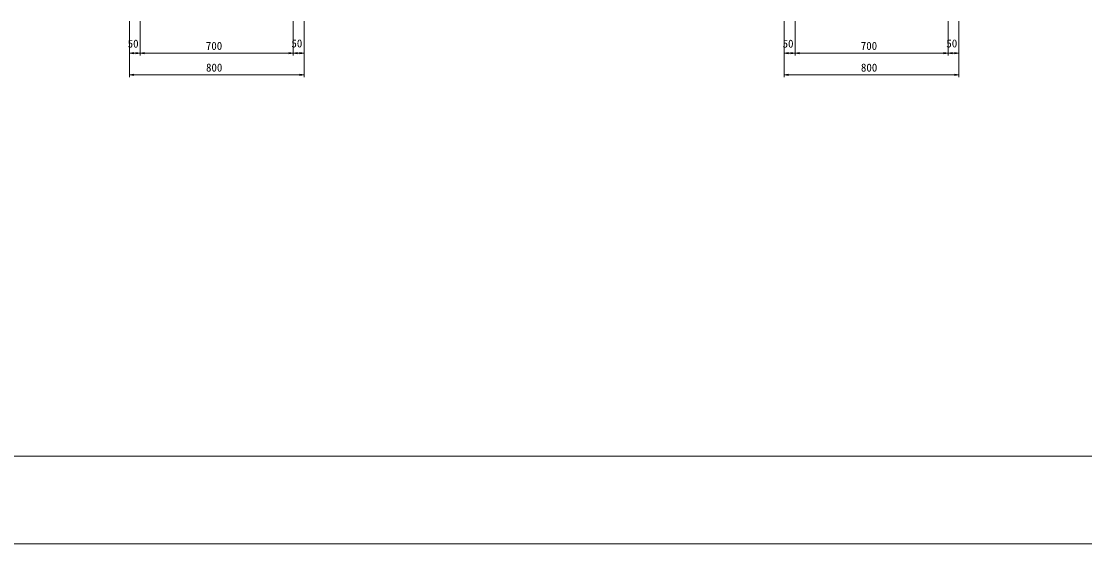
# Model space of a CAD drawing. Units: millimetres on the paper. Extents: x 0 to 841, y 0 to 594.
# Drawn here: x 374.4 to 618, y 0 to 119.5 of the extents above; entities that cross this region are included whole.
import ezdxf
from ezdxf.enums import TextEntityAlignment as Align

# ---------------------------------------------------------------- set-up
doc = ezdxf.new("R2010")
doc.units = ezdxf.units.MM
for name, color, linetype, lineweight in [('D-STR-DIM（寸法）', 7, 'Continuous', 18), ('D-TTL(外枠）', 2, 'Continuous', 18), ('DEFPOINTS_2', 8, 'Continuous', 18)]:
    doc.layers.add(name, color=color, linetype=linetype, lineweight=lineweight)
doc.styles.add('ＭＳ ゴシック', font='')
doc.styles.get('ＭＳ ゴシック').set_extended_font_data('MS Gothic')

msp = doc.modelspace()

# ---------------------------------------------------------------- linework, layer by layer
at = {"layer": 'D-STR-DIM（寸法）'}
for p, q in [((399.181, 119.542), (399.181, 106.782)), ((399.181, 119.542), (399.181, 111.75)), ((401.681, 119.542), (401.681, 111.75)), ((401.681, 119.542), (401.681, 111.75)), ((436.681, 119.542), (436.681, 111.75)), ((436.681, 119.542), (436.681, 111.75)), ((439.181, 119.542), (439.181, 106.782)), ((439.181, 119.542), (439.181, 111.75)), ((549.181, 119.542), (549.181, 106.782)), ((549.181, 119.542), (549.181, 111.75)), ((551.681, 119.542), (551.681, 111.75)), ((551.681, 119.542), (551.681, 111.75)), ((586.681, 119.542), (586.681, 111.75)), ((586.681, 119.542), (586.681, 111.75)), ((589.181, 119.542), (589.181, 106.782)), ((589.181, 119.542), (589.181, 111.75)), ((399.181, 112.25), (400.181, 112.416)), ((400.181, 112.083), (399.181, 112.25)), ((399.181, 112.25), (400.181, 112.25)), ((400.681, 112.25), (400.181, 112.25)), ((400.681, 112.416), (401.681, 112.25)), ((401.681, 112.25), (400.681, 112.083)), ((401.681, 112.25), (400.681, 112.25)), ((401.681, 112.25), (402.681, 112.416)), ((402.681, 112.083), (401.681, 112.25)), ((401.681, 112.25), (402.681, 112.25)), ((435.681, 112.25), (402.681, 112.25)), ((435.681, 112.416), (436.681, 112.25)), ((436.681, 112.25), (435.681, 112.083)), ((436.681, 112.25), (435.681, 112.25)), ((436.681, 112.25), (437.681, 112.416)), ((437.681, 112.083), (436.681, 112.25)), ((436.681, 112.25), (437.681, 112.25)), ((437.681, 112.25), (438.181, 112.25)), ((438.181, 112.416), (439.181, 112.25)), ((439.181, 112.25), (438.181, 112.083)), ((439.181, 112.25), (438.181, 112.25)), ((549.181, 112.25), (550.181, 112.416)), ((550.181, 112.083), (549.181, 112.25)), ((549.181, 112.25), (550.181, 112.25)), ((550.681, 112.25), (550.181, 112.25)), ((550.681, 112.416), (551.681, 112.25)), ((551.681, 112.25), (550.681, 112.083)), ((551.681, 112.25), (550.681, 112.25)), ((551.681, 112.25), (552.681, 112.416)), ((552.681, 112.083), (551.681, 112.25)), ((551.681, 112.25), (552.681, 112.25)), ((585.681, 112.25), (552.681, 112.25)), ((585.681, 112.416), (586.681, 112.25)), ((586.681, 112.25), (585.681, 112.083)), ((586.681, 112.25), (585.681, 112.25)), ((586.681, 112.25), (587.681, 112.416)), ((587.681, 112.083), (586.681, 112.25)), ((586.681, 112.25), (587.681, 112.25)), ((587.681, 112.25), (588.181, 112.25)), ((588.181, 112.416), (589.181, 112.25)), ((589.181, 112.25), (588.181, 112.083)), ((589.181, 112.25), (588.181, 112.25)), ((399.181, 107.282), (400.181, 107.448)), ((400.181, 107.115), (399.181, 107.282)), ((399.181, 107.282), (400.181, 107.282)), ((438.181, 107.282), (400.181, 107.282)), ((438.181, 107.448), (439.181, 107.282)), ((439.181, 107.282), (438.181, 107.115)), ((439.181, 107.282), (438.181, 107.282)), ((549.181, 107.282), (550.181, 107.448)), ((550.181, 107.115), (549.181, 107.282)), ((549.181, 107.282), (550.181, 107.282)), ((588.181, 107.282), (550.181, 107.282)), ((588.181, 107.448), (589.181, 107.282)), ((589.181, 107.282), (588.181, 107.115)), ((589.181, 107.282), (588.181, 107.282))]:
    msp.add_line(p, q, dxfattribs=at)
at = {"layer": 'D-TTL(外枠）'}
msp.add_line((818, 20), (23, 20), dxfattribs=at)
at = {"layer": 'DEFPOINTS_2'}
msp.add_line((0, 0), (841, 0), dxfattribs=at)

# ---------------------------------------------------------------- texts
at = {"layer": 'D-STR-DIM（寸法）', "style": 'ＭＳ ゴシック'}
for s, p in [('50', (398.8, 112.961)), ('700', (416.707, 112.45)), ('50', (436.3, 113.009)), ('50', (548.8, 112.961)), ('700', (566.707, 112.45)), ('50', (586.3, 113.009)), ('800', (416.738, 107.482)), ('800', (566.738, 107.482))]:
    msp.add_text(s, height=1.833, dxfattribs=at).set_placement(p, align=Align.BOTTOM_LEFT)

doc.saveas('drawing.dxf')
